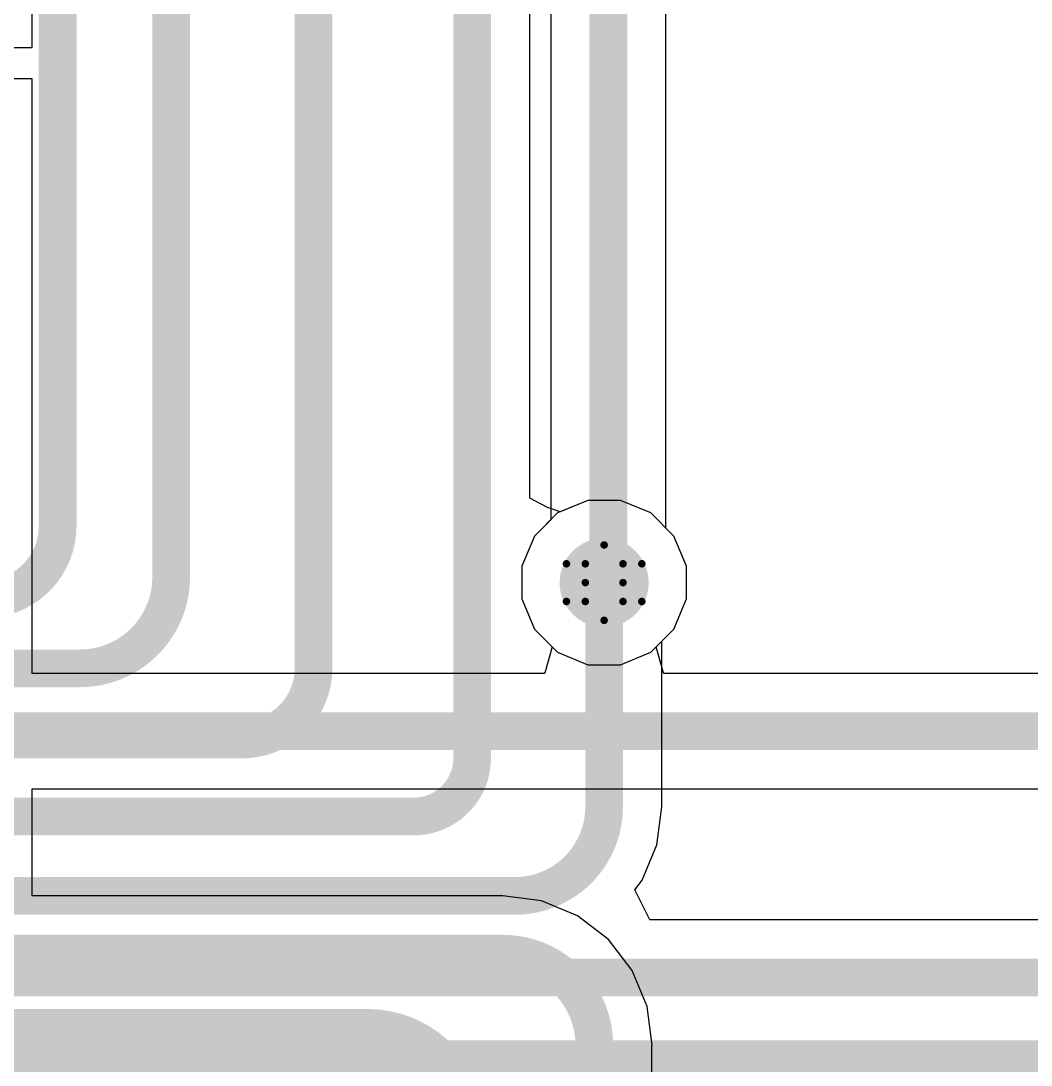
# Model space of a CAD drawing. Header units: inches. Extents: x 24 to 500, y 68 to 269.
# Drawn here: x 337.95 to 344.76, y 146.62 to 153.66 of the extents above; entities that cross this region are included whole.
import ezdxf

# ---------------------------------------------------------------- set-up
doc = ezdxf.new("R2010")
doc.units = ezdxf.units.IN
for name, color, linetype in [('Bottom Layer', 5, 'Continuous'), ('Drill Drawing', 1, 'Continuous'), ('Layer 1', 16, 'Continuous'), ('Layer 2', 76, 'Continuous'), ('Top Layer', 1, 'Continuous'), ('Via Holes', 16, 'Continuous')]:
    doc.layers.add(name, color=color, linetype=linetype)

msp = doc.modelspace()

# ---------------------------------------------------------------- hatches: boundary and pattern name
at = {"layer": 'Bottom Layer'}
h = msp.add_hatch(color=5, dxfattribs=at)
edge = h.paths.add_edge_path()
edge.add_arc((341.884, 149.8706), 0.3, 0, 360)
at = {"layer": 'Layer 1'}
h = msp.add_hatch(color=16, dxfattribs=at)
edge = h.paths.add_edge_path()
edge.add_arc((341.884, 149.8706), 0.3, 0, 360)
at = {"layer": 'Layer 2'}
h = msp.add_hatch(color=76, dxfattribs=at)
edge = h.paths.add_edge_path()
edge.add_arc((341.884, 149.8706), 0.3, 0, 360)
at = {"layer": 'Top Layer'}
h = msp.add_hatch(color=1, dxfattribs=at)
edge = h.paths.add_edge_path()
edge.add_arc((341.884, 149.8706), 0.3, 0, 360)
at = {"layer": 'Via Holes'}
h = msp.add_hatch(color=7, dxfattribs=at)
edge = h.paths.add_edge_path()
edge.add_arc((341.884, 149.8706), 0.15, 0, 360)

# ---------------------------------------------------------------- linework, layer by layer
at = {"layer": 'Bottom Layer'}
for p, q in [((341.3835, 150.4406), (341.3835, 154.9946)), ((341.5023, 150.3768), (341.3835, 150.4406)), ((341.5865, 150.347), (341.5023, 150.3768)), ((341.7738, 150.4246), (341.5865, 150.347)), ((341.9942, 150.4246), (341.7738, 150.4246)), ((342.1978, 150.3403), (341.9942, 150.4246)), ((342.3537, 150.1844), (342.1978, 150.3403)), ((342.438, 149.9808), (342.3537, 150.1844)), ((342.438, 149.7604), (342.438, 149.9808)), ((342.3537, 149.5568), (342.438, 149.7604)), ((342.2725, 149.4756), (342.3537, 149.5568)), ((342.2725, 148.3604), (342.2725, 149.4756)), ((342.2397, 148.104), (342.2735, 148.3604)), ((342.2735, 148.3604), (342.2725, 148.3604)), ((342.1408, 147.8651), (342.2397, 148.104)), ((342.0913, 147.8006), (342.1408, 147.8651)), ((342.1914, 147.5976), (342.0913, 147.8006)), ((346.0469, 147.5976), (342.1914, 147.5976))]:
    msp.add_line(p, q, dxfattribs=at)
for points in [[(338.201, 150.2525, 0.254, 0.254, 0), (338.201, 157.099, 0.254, 0.254, 0)], [(338.9661, 149.9077, 0.254, 0.254, 0), (338.9661, 156.3106, 0.254, 0.254, 0)], [(339.9252, 149.2928, 0.254, 0.254, 0), (339.9252, 156.0644, 0.254, 0.254, 0)], [(340.995, 148.6896, 0.254, 0.254, 0), (340.995, 155.3846, 0.254, 0.254, 0)], [(338.201, 150.2525, 0.254, 0.254, -0.414214), (337.7075, 149.7589, 0.254, 0.254, 0)], [(338.9661, 149.9077, 0.254, 0.254, -0.414214), (338.3512, 149.2928, 0.254, 0.254, 0)], [(341.884, 148.3604, 0.254, 0.254, 0), (341.884, 149.8706, 0.254, 0.254, 0)], [(320.8347, 149.2928, 0.254, 0.254, 0), (338.3512, 149.2928, 0.254, 0.254, 0)], [(339.9252, 149.2928, 0.254, 0.254, -0.414214), (339.446, 148.8136, 0.254, 0.254, 0)], [(321.5724, 148.8136, 0.254, 0.254, 0), (339.446, 148.8136, 0.254, 0.254, 0)], [(340.995, 148.6896, 0.254, 0.254, -0.414214), (340.5994, 148.2941, 0.254, 0.254, 0)], [(341.884, 148.3604, 0.254, 0.254, -0.414214), (341.2828, 147.7592, 0.254, 0.254, 0)], [(322.3779, 148.2941, 0.254, 0.254, 0), (340.5994, 148.2941, 0.254, 0.254, 0)], [(324.5744, 147.7592, 0.254, 0.254, 0), (341.2828, 147.7592, 0.254, 0.254, 0)], [(325.1465, 147.2091, 0.254, 0.254, 0), (346.1436, 147.2091, 0.254, 0.254, 0)], [(325.8539, 146.659, 0.254, 0.254, 0), (347.0317, 146.659, 0.254, 0.254, 0)]]:
    msp.add_lwpolyline(points, format="xyseb", dxfattribs=at)
for points in [[(338.1375, 150.2525, 0.127, 0.127, 1), (338.2645, 150.2525, 0.127, 0.127, 1)], [(338.1375, 150.2525, 0.127, 0.127, 1), (338.2645, 150.2525, 0.127, 0.127, 1)], [(338.9026, 149.9077, 0.127, 0.127, 1), (339.0296, 149.9077, 0.127, 0.127, 1)], [(338.9026, 149.9077, 0.127, 0.127, 1), (339.0296, 149.9077, 0.127, 0.127, 1)], [(341.8205, 149.8706, 0.127, 0.127, 1), (341.9475, 149.8706, 0.127, 0.127, 1)], [(338.2877, 149.2928, 0.127, 0.127, 1), (338.4147, 149.2928, 0.127, 0.127, 1)], [(338.2877, 149.2928, 0.127, 0.127, 1), (338.4147, 149.2928, 0.127, 0.127, 1)], [(339.8617, 149.2928, 0.127, 0.127, 1), (339.9887, 149.2928, 0.127, 0.127, 1)], [(339.8617, 149.2928, 0.127, 0.127, 1), (339.9887, 149.2928, 0.127, 0.127, 1)], [(339.3825, 148.8136, 0.127, 0.127, 1), (339.5095, 148.8136, 0.127, 0.127, 1)], [(339.3825, 148.8136, 0.127, 0.127, 1), (339.5095, 148.8136, 0.127, 0.127, 1)], [(340.9315, 148.6896, 0.127, 0.127, 1), (341.0585, 148.6896, 0.127, 0.127, 1)], [(340.9315, 148.6896, 0.127, 0.127, 1), (341.0585, 148.6896, 0.127, 0.127, 1)], [(341.8205, 148.3604, 0.127, 0.127, 1), (341.9475, 148.3604, 0.127, 0.127, 1)], [(341.8205, 148.3604, 0.127, 0.127, 1), (341.9475, 148.3604, 0.127, 0.127, 1)], [(340.5359, 148.2941, 0.127, 0.127, 1), (340.6629, 148.2941, 0.127, 0.127, 1)], [(340.5359, 148.2941, 0.127, 0.127, 1), (340.6629, 148.2941, 0.127, 0.127, 1)], [(341.2193, 147.7592, 0.127, 0.127, 1), (341.3463, 147.7592, 0.127, 0.127, 1)], [(341.2193, 147.7592, 0.127, 0.127, 1), (341.3463, 147.7592, 0.127, 0.127, 1)]]:
    msp.add_lwpolyline(points, format="xyseb", close=True, dxfattribs=at)
at = {"layer": 'Drill Drawing'}
for points in [[(341.757, 149.9976, 0.0508, 0.0508, 0), (341.884, 150.1246, 0.0508, 0.0508, 0)], [(341.884, 150.1246, 0.0508, 0.0508, 0), (342.011, 149.9976, 0.0508, 0.0508, 0)], [(341.63, 149.9976, 0.0508, 0.0508, 0), (341.757, 149.8706, 0.0508, 0.0508, 0)], [(341.63, 149.9976, 0.0508, 0.0508, 0), (341.757, 149.9976, 0.0508, 0.0508, 0)], [(342.011, 149.9976, 0.0508, 0.0508, 0), (342.138, 149.9976, 0.0508, 0.0508, 0)], [(342.011, 149.8706, 0.0508, 0.0508, 0), (342.138, 149.9976, 0.0508, 0.0508, 0)], [(341.63, 149.7436, 0.0508, 0.0508, 0), (341.757, 149.8706, 0.0508, 0.0508, 0)], [(342.011, 149.8706, 0.0508, 0.0508, 0), (342.138, 149.7436, 0.0508, 0.0508, 0)], [(341.63, 149.7436, 0.0508, 0.0508, 0), (341.757, 149.7436, 0.0508, 0.0508, 0)], [(341.757, 149.7436, 0.0508, 0.0508, 0), (341.884, 149.6166, 0.0508, 0.0508, 0)], [(341.884, 149.6166, 0.0508, 0.0508, 0), (342.011, 149.7436, 0.0508, 0.0508, 0)], [(342.011, 149.7436, 0.0508, 0.0508, 0), (342.138, 149.7436, 0.0508, 0.0508, 0)]]:
    msp.add_lwpolyline(points, format="xyseb", dxfattribs=at)
for points in [[(341.8713, 150.1246, 0.0254, 0.0254, 1), (341.8967, 150.1246, 0.0254, 0.0254, 1)], [(341.8713, 150.1246, 0.0254, 0.0254, 1), (341.8967, 150.1246, 0.0254, 0.0254, 1)], [(341.6173, 149.9976, 0.0254, 0.0254, 1), (341.6427, 149.9976, 0.0254, 0.0254, 1)], [(341.6173, 149.9976, 0.0254, 0.0254, 1), (341.6427, 149.9976, 0.0254, 0.0254, 1)], [(341.7443, 149.9976, 0.0254, 0.0254, 1), (341.7697, 149.9976, 0.0254, 0.0254, 1)], [(341.7443, 149.9976, 0.0254, 0.0254, 1), (341.7697, 149.9976, 0.0254, 0.0254, 1)], [(341.9983, 149.9976, 0.0254, 0.0254, 1), (342.0237, 149.9976, 0.0254, 0.0254, 1)], [(341.9983, 149.9976, 0.0254, 0.0254, 1), (342.0237, 149.9976, 0.0254, 0.0254, 1)], [(342.1253, 149.9976, 0.0254, 0.0254, 1), (342.1507, 149.9976, 0.0254, 0.0254, 1)], [(342.1253, 149.9976, 0.0254, 0.0254, 1), (342.1507, 149.9976, 0.0254, 0.0254, 1)], [(341.7443, 149.8706, 0.0254, 0.0254, 1), (341.7697, 149.8706, 0.0254, 0.0254, 1)], [(341.7443, 149.8706, 0.0254, 0.0254, 1), (341.7697, 149.8706, 0.0254, 0.0254, 1)], [(341.9983, 149.8706, 0.0254, 0.0254, 1), (342.0237, 149.8706, 0.0254, 0.0254, 1)], [(341.9983, 149.8706, 0.0254, 0.0254, 1), (342.0237, 149.8706, 0.0254, 0.0254, 1)], [(341.6173, 149.7436, 0.0254, 0.0254, 1), (341.6427, 149.7436, 0.0254, 0.0254, 1)], [(341.6173, 149.7436, 0.0254, 0.0254, 1), (341.6427, 149.7436, 0.0254, 0.0254, 1)], [(341.7443, 149.7436, 0.0254, 0.0254, 1), (341.7697, 149.7436, 0.0254, 0.0254, 1)], [(341.7443, 149.7436, 0.0254, 0.0254, 1), (341.7697, 149.7436, 0.0254, 0.0254, 1)], [(341.9983, 149.7436, 0.0254, 0.0254, 1), (342.0237, 149.7436, 0.0254, 0.0254, 1)], [(341.9983, 149.7436, 0.0254, 0.0254, 1), (342.0237, 149.7436, 0.0254, 0.0254, 1)], [(342.1253, 149.7436, 0.0254, 0.0254, 1), (342.1507, 149.7436, 0.0254, 0.0254, 1)], [(342.1253, 149.7436, 0.0254, 0.0254, 1), (342.1507, 149.7436, 0.0254, 0.0254, 1)], [(341.8713, 149.6166, 0.0254, 0.0254, 1), (341.8967, 149.6166, 0.0254, 0.0254, 1)], [(341.8713, 149.6166, 0.0254, 0.0254, 1), (341.8967, 149.6166, 0.0254, 0.0254, 1)]]:
    msp.add_lwpolyline(points, format="xyseb", close=True, dxfattribs=at)
at = {"layer": 'Layer 1'}
for p, q in [((341.7738, 150.4246), (341.5702, 150.3403)), ((341.9942, 150.4246), (341.7738, 150.4246)), ((342.1978, 150.3403), (341.9942, 150.4246)), ((341.5702, 150.3403), (341.4143, 150.1844)), ((342.3537, 150.1844), (342.1978, 150.3403)), ((341.4143, 150.1844), (341.33, 149.9808)), ((342.438, 149.9808), (342.3537, 150.1844)), ((341.33, 149.9808), (341.33, 149.7604)), ((342.438, 149.7604), (342.438, 149.9808)), ((341.33, 149.7604), (341.4143, 149.5568)), ((342.3537, 149.5568), (342.438, 149.7604)), ((341.4143, 149.5568), (341.5702, 149.401)), ((342.1978, 149.401), (342.3537, 149.5568)), ((341.5702, 149.401), (341.7738, 149.3166)), ((341.9942, 149.3166), (342.1978, 149.401)), ((341.7738, 149.3166), (341.9942, 149.3166))]:
    msp.add_line(p, q, dxfattribs=at)
at = {"layer": 'Layer 2'}
for p, q in [((341.7738, 150.4246), (341.5702, 150.3403)), ((341.9942, 150.4246), (341.7738, 150.4246)), ((342.1978, 150.3403), (341.9942, 150.4246)), ((341.5702, 150.3403), (341.4143, 150.1844)), ((342.3537, 150.1844), (342.1978, 150.3403)), ((341.4143, 150.1844), (341.33, 149.9808)), ((342.438, 149.9808), (342.3537, 150.1844)), ((341.33, 149.9808), (341.33, 149.7604)), ((342.438, 149.7604), (342.438, 149.9808)), ((341.33, 149.7604), (341.4143, 149.5568)), ((342.3537, 149.5568), (342.438, 149.7604)), ((341.4143, 149.5568), (341.5702, 149.401)), ((342.1978, 149.401), (342.3537, 149.5568)), ((341.5702, 149.401), (341.7738, 149.3166)), ((341.9942, 149.3166), (342.1978, 149.401)), ((341.7738, 149.3166), (341.9942, 149.3166))]:
    msp.add_line(p, q, dxfattribs=at)
at = {"layer": 'Top Layer'}
for p, q in [((342.3007, 150.2374), (342.3007, 161.7666)), ((341.5237, 154.8834), (341.5237, 150.2938)), ((338.0292, 153.4766), (338.0292, 153.9766)), ((335.9612, 153.4766), (338.0292, 153.4766)), ((338.0292, 153.2646), (335.9612, 153.2646)), ((338.0292, 151.9766), (338.0292, 153.2646)), ((338.0292, 150.9766), (338.0292, 151.9766)), ((338.0292, 149.9766), (338.0292, 150.9766)), ((341.5237, 150.2938), (341.4143, 150.1844)), ((342.3537, 150.1844), (342.3007, 150.2374)), ((341.4143, 150.1844), (341.33, 149.9808)), ((342.438, 149.9808), (342.3537, 150.1844)), ((338.0292, 149.2591), (338.0292, 149.9766)), ((341.33, 149.9808), (341.33, 149.7604)), ((342.438, 149.7604), (342.438, 149.9808)), ((341.33, 149.7604), (341.4143, 149.5568)), ((342.3537, 149.5568), (342.438, 149.7604)), ((341.4143, 149.5568), (341.5343, 149.4369)), ((342.2337, 149.4369), (342.3537, 149.5568)), ((341.5343, 149.4369), (341.4865, 149.2696)), ((342.2815, 149.2696), (342.2337, 149.4369)), ((341.4798, 149.2591), (338.0292, 149.2591)), ((341.4865, 149.2696), (341.4798, 149.2591)), ((342.2882, 149.2591), (342.2815, 149.2696)), ((346.2146, 149.2591), (342.2882, 149.2591)), ((338.0292, 147.7591), (338.0292, 148.4822)), ((338.0292, 148.4822), (346.1945, 148.4822)), ((341.2009, 147.7591), (338.0292, 147.7591)), ((341.4615, 147.7259), (341.2009, 147.7602)), ((341.2009, 147.7602), (341.2009, 147.7591)), ((341.7043, 147.6253), (341.4615, 147.7259)), ((341.9128, 147.4653), (341.7043, 147.6253)), ((342.0728, 147.2568), (341.9128, 147.4653)), ((342.1734, 147.014), (342.0728, 147.2568)), ((342.2077, 146.7535), (342.1734, 147.014)), ((342.2065, 143.3364), (342.2065, 146.7535)), ((342.2065, 146.7535), (342.2077, 146.7535))]:
    msp.add_line(p, q, dxfattribs=at)
for points in [[(341.9122, 149.8988, 0.254, 0.254, 0), (341.9122, 162.7876, 0.254, 0.254, 0)], [(341.884, 149.8706, 0.254, 0.254, 0), (341.9122, 149.8988, 0.254, 0.254, 0)], [(336.9952, 148.8706, 0.254, 0.254, 0), (346.6096, 148.8706, 0.254, 0.254, 0)], [(336.9952, 147.3706, 0.254, 0.254, 0), (341.2009, 147.3706, 0.254, 0.254, 0)], [(341.2009, 147.3706, 0.254, 0.254, -0.414214), (341.8181, 146.7535, 0.254, 0.254, 0)], [(336.9952, 146.8706, 0.254, 0.254, 0), (340.2897, 146.8706, 0.254, 0.254, 0)], [(340.2897, 146.8706, 0.254, 0.254, -0.414214), (340.9641, 146.1962, 0.254, 0.254, 0)], [(341.8181, 142.9414, 0.254, 0.254, 0), (341.8181, 146.7535, 0.254, 0.254, 0)]]:
    msp.add_lwpolyline(points, format="xyseb", dxfattribs=at)
for points in [[(341.8487, 149.8988, 0.127, 0.127, 1), (341.9757, 149.8988, 0.127, 0.127, 1)], [(341.8487, 149.8988, 0.127, 0.127, 1), (341.9757, 149.8988, 0.127, 0.127, 1)], [(341.8205, 149.8706, 0.127, 0.127, 1), (341.9475, 149.8706, 0.127, 0.127, 1)], [(341.1374, 147.3706, 0.127, 0.127, 1), (341.2644, 147.3706, 0.127, 0.127, 1)], [(341.1374, 147.3706, 0.127, 0.127, 1), (341.2644, 147.3706, 0.127, 0.127, 1)], [(340.2262, 146.8706, 0.127, 0.127, 1), (340.3532, 146.8706, 0.127, 0.127, 1)], [(340.2262, 146.8706, 0.127, 0.127, 1), (340.3532, 146.8706, 0.127, 0.127, 1)], [(341.7546, 146.7535, 0.127, 0.127, 1), (341.8816, 146.7535, 0.127, 0.127, 1)], [(341.7546, 146.7535, 0.127, 0.127, 1), (341.8816, 146.7535, 0.127, 0.127, 1)]]:
    msp.add_lwpolyline(points, format="xyseb", close=True, dxfattribs=at)

doc.saveas('drawing.dxf')
